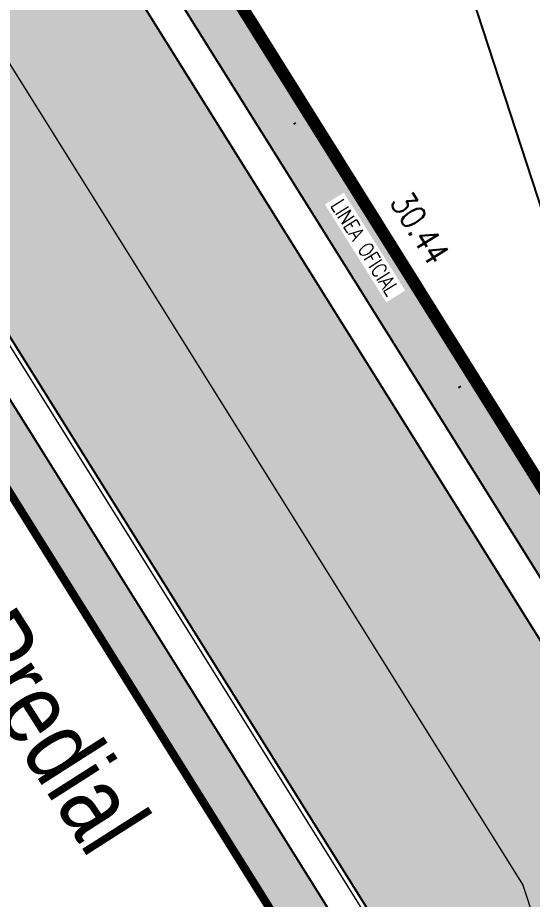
# Model space of a CAD drawing. Header units: metres. Extents: x 733085 to 734585, y 6084499 to 6087418.
# Drawn here: x 733529.88 to 733542.35, y 6086862.31 to 6086883.66 of the extents above; entities that cross this region are included whole.
import ezdxf

# ---------------------------------------------------------------- set-up
doc = ezdxf.new("R2010")
doc.units = ezdxf.units.M
doc.header["$LTSCALE"] = 5
doc.header["$MEASUREMENT"] = 0
doc.linetypes.add('PHANTOM2', pattern=[1.25, 0.625, -0.125, 0.125, -0.125, 0.125, -0.125])
doc.layers.get('0').update_dxf_attribs({"color": 30})
doc.layers.get('DEFPOINTS').update_dxf_attribs({"color": 210})
doc.layers.add('U-ANNO-DIMS', color=210, linetype='Continuous', lineweight=18, plot=False)
for name, color, linetype, lineweight in [('U-ANNO-PATT', 8, 'Continuous', 18), ('U-ANNO-SYMB', 3, 'Continuous', 18), ('U-ANNO-TEXT', 3, 'Continuous', 18)]:
    doc.layers.add(name, color=color, linetype=linetype, lineweight=lineweight)
for name, color, linetype in [('U-BLDG', 7, 'Continuous'), ('U-LIMT', 6, 'PHANTOM2'), ('U-PROP', 1, 'Continuous'), ('U-SDWK', 4, 'Continuous'), ('U-STRT', 4, 'Continuous')]:
    doc.layers.add(name, color=color, linetype=linetype)
doc.styles.add('E-ROMANS', font='romans.shx', dxfattribs={"width": 0.8})
doc.dimstyles.new('E-0200_TICK_18', dxfattribs={"dimscale": 0.001, "dimtxt": 360, "dimasz": 360, "dimexe": 180, "dimexo": 120, "dimgap": 180, "dimtad": 0, "dimzin": 0, "dimdsep": 46, "dimtxsty": 'E-ROMANS', "dimblk": 'OBLIQUE', "dimcen": 180, "dimclrd": 256, "dimclre": 256, "dimclrt": 256, "dimadec": 0, "dimazin": 0, "dimtfac": 1, "dimtmove": 1, "dimatfit": 3, "dimldrblk": 'OPEN90', "dimfxl": 1, "dimtfill": 1, "dimtolj": 1, "dimtzin": 0, "dimarcsym": 0})
doc.dimstyles.new('E-0500_TICK_12', dxfattribs={"dimscale": 0.001, "dimtxt": 600, "dimasz": 600, "dimexe": 300, "dimexo": 200, "dimgap": 300, "dimtad": 0, "dimzin": 0, "dimdsep": 46, "dimtxsty": 'E-ROMANS', "dimblk": 'OBLIQUE', "dimcen": 300, "dimclrd": 256, "dimclre": 256, "dimclrt": 256, "dimadec": 0, "dimazin": 0, "dimtfac": 1, "dimtmove": 1, "dimatfit": 3, "dimldrblk": 'OPEN90', "dimfxl": 1, "dimtfill": 1, "dimtolj": 1, "dimtzin": 0, "dimlwd": -1, "dimarcsym": 0})
doc.dimstyles.new('E-1000_TICK_24', dxfattribs={"dimscale": 0.001, "dimtxt": 2400, "dimasz": 2400, "dimexe": 1200, "dimexo": 800, "dimgap": 1200, "dimtad": 0, "dimzin": 0, "dimdsep": 46, "dimtxsty": 'E-ROMANS', "dimblk": 'OBLIQUE', "dimcen": 1200, "dimclrd": 256, "dimclre": 256, "dimclrt": 256, "dimadec": 0, "dimazin": 0, "dimtfac": 1, "dimtmove": 1, "dimatfit": 3, "dimldrblk": 'OPEN90', "dimfxl": 1, "dimtfill": 1, "dimtolj": 1, "dimtzin": 0, "dimlwd": -1, "dimarcsym": 0})

# ---------------------------------------------------------------- blocks, each defined once
blk = doc.blocks.new('_Oblique')
at = {"color": 0, "linetype": 'ByBlock', "lineweight": -2}
blk.add_line((-0.5, -0.5), (0.5, 0.5), dxfattribs=at)
blk = doc.blocks.new('*D1951')
at = {"layer": 'DEFPOINTS', "color": 0, "transparency": 16777216}
for p in [(733531.0101897805, 6086890.797253588, -7.144754505476687e-09), (733547.1523812101, 6086864.988413092, -7.144716536490663e-09), (733547.1523812073, 6086864.98841309)]:
    blk.add_point(p, dxfattribs=at)
at = {"layer": 'U-ANNO-DIMS', "lineweight": -2, "transparency": 16777216}
for p, q in [((733531.0101897777, 6086890.797253586), (733530.7558419723, 6086890.638171238)), ((733547.1523812073, 6086864.98841309), (733546.8980334019, 6086864.829330741))]:
    blk.add_line(p, q, dxfattribs=at)
at = {"layer": 'U-ANNO-DIMS', "transparency": 16777216}
blk.add_line((733531.0101897777, 6086890.797253586), (733547.1523812073, 6086864.98841309), dxfattribs=at)
at = {"layer": 'U-ANNO-DIMS', "transparency": 16777216, "xscale": 0.6, "yscale": 0.6, "zscale": 0.6}
for p, rotation in [((733531.0101897777, 6086890.797253586), 122.0240033201052), ((733547.1523812073, 6086864.98841309), 302.0240033201052)]:
    blk.add_blockref('_Oblique', p, dxfattribs=dict(at, rotation=rotation))
at = {"layer": 'U-ANNO-DIMS', "transparency": 16777216, "insert": (733539.6274755099, 6086878.564463498), "char_height": 0.6, "attachment_point": 5, "rotation": 302.0240033201052, "style": 'E-ROMANS', "bg_fill": 3, "box_fill_scale": 1.25, "bg_fill_color": 256, "bg_fill_true_color": 13158600, "bg_fill_transparency": 0}
blk.add_mtext('\\A1;30.44', dxfattribs=at)
blk = doc.blocks.new('_Open90')
at = {"color": 0, "linetype": 'ByBlock', "lineweight": -2}
for p, q in [((-0.5, 0.5), (0, 0)), ((0, 0), (-1, 0)), ((0, 0), (-0.5, -0.5))]:
    blk.add_line(p, q, dxfattribs=at)
blk = doc.blocks.new('*D2242')
at = {"layer": 'DEFPOINTS', "color": 0, "transparency": 16777216}
for p in [(733512.4616629495, 6086899.709474827, -7.144772788861627e-09), (733538.708285125, 6086861.29485721), (733537.1124415598, 6086860.296733628, -7.144714806333507e-09)]:
    blk.add_point(p, dxfattribs=at)
at = {"layer": 'U-ANNO-DIMS', "lineweight": -2, "transparency": 16777216}
for p, q in [((733513.1399237649, 6086900.133694424), (733515.0748977382, 6086901.343927805)), ((733537.7907023747, 6086860.720953224), (733539.725676348, 6086861.931186605))]:
    blk.add_line(p, q, dxfattribs=at)
at = {"layer": 'U-ANNO-DIMS', "transparency": 16777216}
for p, q in [((733514.0575065152, 6086900.70759841), (733538.708285125, 6086861.29485721)), ((733526.3828958203, 6086881.001227809), (733521.9891214222, 6086880.393249718)), ((733521.9891214222, 6086880.393249718), (733523.261780214, 6086878.358467272))]:
    blk.add_line(p, q, dxfattribs=at)
at = {"layer": 'U-ANNO-DIMS', "transparency": 16777216, "xscale": 2.4, "yscale": 2.4, "zscale": 2.4}
for p, rotation in [((733514.0575065152, 6086900.70759841), 122.0240033221153), ((733538.708285125, 6086861.29485721), 302.0240033221153)]:
    blk.add_blockref('_Oblique', p, dxfattribs=dict(at, rotation=rotation))
at = {"layer": 'U-ANNO-DIMS', "transparency": 16777216, "insert": (733523.908169674, 6086877.324991579), "char_height": 0.012, "attachment_point": 5, "rotation": 302.0240033221153, "style": 'E-ROMANS', "bg_fill": 3, "box_fill_scale": 1.25, "bg_fill_color": 256, "bg_fill_true_color": 13158600, "bg_fill_transparency": 0}
blk.add_mtext('\\A1;46.49', dxfattribs=at)
blk = doc.blocks.new('*D2494')
at = {"layer": 'DEFPOINTS', "color": 0, "transparency": 16777216}
for p in [(733536.4696442462, 6086881.012964889), (733536.4696442531, 6086881.012964893), (733540.4643179965, 6086874.638693552, -1.046748267997524e-08)]:
    blk.add_point(p, dxfattribs=at)
at = {"layer": 'U-ANNO-DIMS', "lineweight": -2, "transparency": 16777216}
for p, q in [((733536.5713268663, 6086881.076688077), (733536.6221681833, 6086881.108549676)), ((733540.5660006166, 6086874.70241674), (733540.6168419337, 6086874.734278339))]:
    blk.add_line(p, q, dxfattribs=at)
at = {"layer": 'U-ANNO-DIMS', "transparency": 16777216, "insert": (733538.299193617, 6086878.093566354), "char_height": 0.36, "attachment_point": 5, "rotation": 302.0748423352585, "style": 'E-ROMANS', "bg_fill": 3, "box_fill_scale": 1.25, "bg_fill_color": 256, "bg_fill_true_color": 13158600, "bg_fill_transparency": 0}
blk.add_mtext('\\A1;LINEA OFICIAL', dxfattribs=at)

msp = doc.modelspace()

# ---------------------------------------------------------------- hatches: boundary and pattern name
at = {"layer": 'U-ANNO-PATT'}
h = msp.add_hatch(dxfattribs=at)
h.set_pattern_fill('BRASS', color=256, scale=0.2, angle=44.9999999750137, style=0)
h.set_pattern_definition([(333.0695121517382, (733950.8294092371, 6085530.019746726), (0.5751946618942712, 1.132276954162865), []), (333.0695121517382, (733951.1170065681, 6085530.585885203), (0.5751946618942712, 1.132276954162865), [0.635, -0.3175])])
h.paths.add_polyline_path([(733684.641872968, 6086832.397847368), (733683.3236479032, 6086836.438241247), (733702.025036724, 6086842.539784926), (733705.59126338, 6086840.728147932), (733715.5301051162, 6086810.265341362), (733713.7184684363, 6086806.699114506), (733695.0170796482, 6086800.597570872), (733693.6988545834, 6086804.637964749), (733682.290683641, 6086800.915917496), (733686.012730882, 6086789.507746551), (733697.4209018248, 6086793.229793804), (733696.1026767612, 6086797.270187677), (733714.8040655531, 6086803.371731311), (733718.3838049208, 6086801.518677758), (733730.3603449707, 6086764.81027323), (733727.3029718301, 6086758.79180005), (733675.2094680322, 6086723.501525344), (733602.169224702, 6086699.671304177), (733598.3526834495, 6086701.610100559), (733586.816006637, 6086736.970312941), (733588.6276432266, 6086740.536539809), (733609.7057343363, 6086747.413509957), (733611.0239594014, 6086743.373116078), (733622.4321303437, 6086747.095163332), (733618.710083103, 6086758.503334274), (733607.3019121604, 6086754.781287025), (733608.620137224, 6086750.740893152), (733587.5420461153, 6086743.863922996), (733583.9758194456, 6086745.675560036), (733574.036977753, 6086776.13836651), (733575.8486143401, 6086779.704593372), (733596.9267054759, 6086786.581563532), (733598.2449305407, 6086782.541169656), (733609.6531014831, 6086786.263216908), (733605.9310542422, 6086797.671387853), (733594.5228832995, 6086793.9493406), (733595.8411083636, 6086789.908946726), (733574.7630172258, 6086783.031976561), (733571.196790579, 6086784.843613553), (733561.2579488759, 6086815.306420065), (733563.0695854723, 6086818.872646946), (733584.1476766156, 6086825.749617107), (733585.4659016795, 6086821.709223233), (733596.8740726237, 6086825.431270483), (733593.1520253819, 6086836.839441429), (733581.7438544385, 6086833.117394178), (733583.0620795022, 6086829.077000305), (733561.9839883577, 6086822.200030136), (733558.417761692, 6086824.011667137), (733548.4789199873, 6086854.474473644), (733550.2905565789, 6086858.04070051), (733571.3686477533, 6086864.917670691), (733572.6868728178, 6086860.877276814), (733584.0950437608, 6086864.599324064), (733580.3729965206, 6086876.007495009), (733568.9648255763, 6086872.285447758), (733570.283050641, 6086868.245053884), (733549.2049594603, 6086861.368083702), (733545.6387328106, 6086863.179720695), (733545.3269378085, 6086864.135380427), (733528.3680077845, 6086891.250058216), (733530.1796443753, 6086894.816285082), (733558.5897243285, 6086904.085401106), (733559.9079493935, 6086900.045007228), (733571.316120335, 6086903.767054481), (733567.5940730944, 6086915.175225425), (733556.185902152, 6086911.453178175), (733557.5041272157, 6086907.4127843), (733526.9309281661, 6086897.437925739), (733523.3647015166, 6086899.249562733), (733519.2488576907, 6086905.830153549), (733513.9699286307, 6086901.069625544), (733538.9378853324, 6086861.149766211), (733591.6979170913, 6086699.43890625), (733589.7591211973, 6086695.622364882), (733554.0866599595, 6086683.983813283), (733551.5153527403, 6086677.885506426), (733677.4303064193, 6086718.966711232), (733739.0591019811, 6086760.716583419), (733738.9614694231, 6086761.015829731), (733668.1206928028, 6086978.144639393), (733659.6565271496, 6087025.511556481), (733653.5611160434, 6087019.828809367), (733661.315281092, 6086976.43517697), (733663.9797506613, 6086968.268508941), (733662.1681140502, 6086964.702282035), (733643.4667253688, 6086958.600738433), (733642.1485003034, 6086962.641132311), (733630.7403293608, 6086958.919085061), (733634.4623766018, 6086947.510914115), (733645.8705475442, 6086951.232961365), (733644.5523224811, 6086955.273355241), (733663.2537111663, 6086961.374898843), (733666.819937864, 6086959.563261823), (733677.1930184003, 6086927.769502115), (733675.3813817835, 6086924.203275196), (733656.6799930718, 6086918.101731586), (733655.3617680073, 6086922.142125464), (733643.9535970644, 6086918.420078211), (733647.6756443053, 6086907.011907266), (733659.0838152482, 6086910.733954519), (733657.7655901838, 6086914.774348395), (733676.4669789004, 6086920.875892004), (733680.0332056085, 6086919.064254982), (733689.9720472959, 6086888.601448561), (733688.1604106695, 6086885.035221623), (733668.4132730553, 6086878.592490384), (733667.0950479906, 6086882.632884261), (733655.6868770482, 6086878.910837011), (733659.4089242887, 6086867.502666066), (733670.8170952318, 6086871.224713318), (733669.4988701679, 6086875.265107191), (733689.2460077846, 6086881.707838434), (733692.8122344969, 6086879.896201449), (733702.7510761839, 6086849.43339503), (733700.9394395563, 6086845.867168142), (733682.2380507904, 6086839.765624441), (733680.9198257262, 6086843.806018316), (733669.5116547835, 6086840.083971065), (733673.2337020247, 6086828.675800119)])

# ---------------------------------------------------------------- linework, layer by layer
at = {"layer": 'U-ANNO-SYMB', "ltscale": 0.2}
for p, q in [((733516.6093931602, 6086903.449889543), (733542.1324117319, 6086862.642573059)), ((733597.5150260604, 6086692.89342999), (733542.132411719, 6086862.642573079))]:
    msp.add_line(p, q, dxfattribs=at)
at = {"layer": 'U-PROP', "ltscale": 0.3}
msp.add_line((733531.0101899388, 6086890.797253531), (733547.1523813833, 6086864.988413044), dxfattribs=at)
at = {"layer": 'U-SDWK', "ltscale": 0.3}
msp.add_line((733528.7909128993, 6086892.082551656), (733546.0571152559, 6086864.476593445), dxfattribs=at)
at = {"layer": 'U-STRT'}
for p, q in [((733513.9699286307, 6086901.069625542), (733538.9378853338, 6086861.149766208)), ((733528.3680077848, 6086891.250058214), (733545.32693781, 6086864.135380424))]:
    msp.add_line(p, q, dxfattribs=at)

# ---------------------------------------------------------------- texts
at = {"layer": 'U-ANNO-TEXT', "ltscale": 0.3, "insert": (733526.5250338445, 6086874.607163102), "char_height": 1.8, "width": 15.34600156148423, "attachment_point": 1, "rotation": 302.52177204820634, "style": 'E-ROMANS'}
msp.add_mtext('{\\fArial|b0|i0|c0|p34;Límite Predial}', dxfattribs=at)

# ---------------------------------------------------------------- next in the draw order: dimensions: what is measured, and where the dimension line sits
at = {"layer": 'U-ANNO-DIMS'}
dim = msp.add_linear_dim(base=(733547.1523812073, 6086864.98841309, 1.428981213227434e-08), p1=(733531.0101897805, 6086890.797253587, 7.145057626797656e-09), p2=(733547.1523812102, 6086864.988413091, 7.14509559578368e-09), angle=302.0240033201052, dimstyle='E-0500_TICK_12', override={"dimfxl": 0.1, "dimfxlon": 1}, dxfattribs=at)
dim.commit()
dim.dimension.update_dxf_attribs({"geometry": '*D1951', "text_midpoint": (733539.6274755099, 6086878.564463498, 1.428981213227434e-08), "dimtype": 161})

# ---------------------------------------------------------------- next in the draw order: linework, layer by layer
at = {"layer": 'U-BLDG'}
msp.add_line((733546.478823279, 6086867.052885671), (733538.6625240736, 6086891.010044652), dxfattribs=at)

# ---------------------------------------------------------------- next in the draw order: dimensions: what is measured, and where the dimension line sits
at = {"layer": 'U-ANNO-DIMS'}
dim = msp.add_linear_dim(base=(733538.708285125, 6086861.29485721, 1.428981213227434e-08), p1=(733512.46166295, 6086899.709474826, 7.145039343412716e-09), p2=(733537.1124415599, 6086860.296733627, 7.145097325940836e-09), angle=302.0240033221153, dimstyle='E-1000_TICK_24', override={"dimtxt": 12}, dxfattribs=at)
dim.commit()
dim.dimension.update_dxf_attribs({"geometry": '*D2242', "text_midpoint": (733523.8981096093, 6086877.34107605, 1.428981213227434e-08), "dimtype": 161})

# ---------------------------------------------------------------- next in the draw order: hatches: boundary and pattern name
at = {"layer": 'U-ANNO-PATT'}
h = msp.add_hatch(dxfattribs=at)
h.set_pattern_fill('DOTS', color=256, scale=0.09999999999999999, angle=16.04581036123384, style=0)
h.set_pattern_definition([(320.1611329241785, (732829.9147037377, 6086145.099157768), (0.162648151541222, 0.07104598458198513), [0, -0.15875])])
h.paths.add_polyline_path([(733671.0550000832, 6086975.598977002), (733667.5536883881, 6086994.180349422), (733661.6786807802, 6087027.396808765), (733660.6325571652, 6087026.421508518), (733666.3731981703, 6086993.964738881), (733668.1250970076, 6086984.667456154), (733669.8901190693, 6086975.300528813), (733702.9708142815, 6086873.907343223), (733736.0799231722, 6086772.427068973), (733742.2856529154, 6086763.268173862), (733743.2783339274, 6086763.940777927), (733737.1682626712, 6086772.960118887)])
h.paths.add_polyline_path([(733707.0700634035, 6086763.87492471), (733722.3772636353, 6086765.359377164), (733724.4542751563, 6086766.766429903), (733706.8231051327, 6086765.056604904), (733668.1779258533, 6086752.448169795), (733674.5388761904, 6086732.951692686), (733675.5726431609, 6086733.652008804), (733669.6909476721, 6086751.679557424)], flags=17)
h.paths.add_polyline_path([(733598.3451265318, 6086708.081326997), (733598.4877286644, 6086708.127852586), (733601.2381133763, 6086706.73066189), (733672.1002942845, 6086729.850265097), (733727.4329168805, 6086767.334851643), (733729.0793244307, 6086762.288569988), (733729.8479367567, 6086763.801591936), (733717.3713017392, 6086802.042800445), (733715.8525469459, 6086802.828984487), (733727.0456237034, 6086768.521915623), (733724.4542751614, 6086766.766429904), (733671.5672930831, 6086730.938620489), (733601.3384505992, 6086708.025651243), (733597.7722239323, 6086709.837288248), (733589.1050817601, 6086736.402303021), (733588.0970272096, 6086739.492016251), (733587.3284148836, 6086737.9789943), (733599.3613647622, 6086701.097692189), (733600.8743865335, 6086700.329079736)])
h.paths.add_polyline_path([(733663.467342452, 6086967.259827657), (733661.5308615358, 6086973.19519169), (733653.1572685564, 6087019.453637822), (733652.1122712592, 6087018.489617446), (733660.3646405074, 6086972.900850559), (733662.6987301008, 6086965.746805658)])
h.paths.add_polyline_path([(733665.8112566308, 6086960.075670151), (733664.2982347215, 6086960.844282675), (733665.3062892529, 6086957.754569496), (733674.9039432913, 6086928.337511993), (733675.9119978282, 6086925.247798808), (733676.6806101523, 6086926.760820755)], flags=17)
h.paths.add_polyline_path([(733679.0245243096, 6086919.576663342), (733677.5115024508, 6086920.34527584), (733678.5195569864, 6086917.255562659), (733687.6829722143, 6086889.16945849), (733688.6910267152, 6086886.079745236), (733689.4596390784, 6086887.59276726)], flags=17)
h.paths.add_polyline_path([(733691.8035531886, 6086880.408609805), (733690.2905313327, 6086881.177222283), (733691.298585873, 6086878.087509085), (733700.462001062, 6086850.00140488), (733701.4700556041, 6086846.911691745), (733702.2386679209, 6086848.424713654)], flags=17)
h.paths.add_polyline_path([(733704.5825820804, 6086841.240556293), (733703.0695602221, 6086842.009168789), (733704.0776147698, 6086838.919455571), (733713.2410299953, 6086810.833351404), (733714.2490845249, 6086807.74363815), (733715.0176968867, 6086809.256660091)], flags=17)
h.paths.add_polyline_path([(733634.4623766015, 6086947.510914115), (733634.0901718774, 6086948.65173121), (733603.1455082444, 6086938.555678067), (733603.5177129693, 6086937.414860972)])
h.paths.add_polyline_path([(733617.3982033421, 6086966.804455393), (733616.592542105, 6086967.693786587), (733598.875441176, 6086951.643543911), (733599.2832017303, 6086950.393747281)])
h.paths.add_polyline_path([(733644.3258017882, 6086917.279261115), (733643.9535970641, 6086918.42007821), (733616.9066113695, 6086909.595687432), (733620.6286586102, 6086898.187516487), (733647.6756443048, 6086907.011907266), (733647.303439581, 6086908.15272436), (733621.3972709805, 6086899.700538306), (733618.4196331883, 6086908.827075061)])
h.paths.add_polyline_path([(733631.1986621148, 6086869.659021507), (733656.059081772, 6086877.770019915), (733655.6868770476, 6086878.91083701), (733629.6856402965, 6086870.427633877), (733633.4076875381, 6086859.019462932), (733659.4089242883, 6086867.502666065), (733659.0367195642, 6086868.64348316), (733634.1762999084, 6086860.53248475)])
h.paths.add_polyline_path([(733669.8838595067, 6086838.94315397), (733669.5116547827, 6086840.083971064), (733642.4646691672, 6086831.25958031), (733646.1867164203, 6086819.851409368), (733673.2337020248, 6086828.675800118), (733672.8614973007, 6086829.816617212), (733646.9553287906, 6086821.364431187), (733643.9776909875, 6086830.49096794)])
h.paths.add_polyline_path([(733682.662888365, 6086799.775100401), (733682.2906836409, 6086800.915917496), (733655.2438116869, 6086792.091563825), (733658.9658589395, 6086780.683392886), (733686.0127308816, 6086789.50774655), (733685.6405261573, 6086790.648563646), (733659.7344713084, 6086782.196414704), (733656.7568335072, 6086791.322951456)], flags=17)
h.paths.add_polyline_path([(733587.5105685982, 6086939.728705668), (733587.1028080442, 6086940.978502297), (733564.8206883261, 6086920.792726406), (733564.8229225035, 6086920.790260204), (733555.8038592979, 6086912.62414939), (733555.9996943412, 6086912.023909924), (733557.4513746568, 6086912.497537358)])
h.paths.add_polyline_path([(733591.495630318, 6086921.711130736), (733594.4732681095, 6086912.584593982), (733575.6973201721, 6086906.458724591), (733576.0695248962, 6086905.317907496), (733595.9862899288, 6086911.815981611), (733592.2642426871, 6086923.224152557), (733572.3474776559, 6086916.72607844), (733572.7196823801, 6086915.585261345)])
h.paths.add_polyline_path([(733572.7196823801, 6086915.585261345), (733572.3474776559, 6086916.72607844), (733567.5940730944, 6086915.175225422), (733567.9662778185, 6086914.034408327)], flags=17)
h.paths.add_polyline_path([(733576.0695248962, 6086905.317907496), (733575.6973201721, 6086906.458724591), (733570.9439156104, 6086904.907871574), (733571.3161203346, 6086903.76705448)])
h.paths.add_polyline_path([(733526.8222323081, 6086897.493143046), (733524.640883446, 6086900.98077885), (733520.9372661272, 6086906.902283926), (733519.9039453765, 6086906.291423353), (733524.7477138329, 6086898.546994857)])
h.paths.add_polyline_path([(733531.0101899382, 6086890.797253533), (733529.4252705697, 6086893.33129182), (733528.7909128981, 6086892.082551657), (733546.057115255, 6086864.476593447), (733546.6474140604, 6086862.667312358), (733548.1604359206, 6086861.898699859), (733547.1523813918, 6086864.988413031)], flags=17)
h.paths.add_polyline_path([(733604.2744402332, 6086882.543363289), (733607.2520780324, 6086873.416826535), (733583.7228390363, 6086865.740141159), (733584.0950437604, 6086864.599324064), (733608.7650998507, 6086872.648214167), (733605.043052603, 6086884.056385108), (733580.37299652, 6086876.007495009), (733580.7452012443, 6086874.866677915)])
h.paths.add_polyline_path([(733550.7679950683, 6086853.906463715), (733549.7599405342, 6086856.9961769), (733548.9913282072, 6086855.483154949), (733559.4264429323, 6086823.499258804), (733560.9394648048, 6086822.7306463), (733559.9314102688, 6086825.820359481)], flags=17)
h.paths.add_polyline_path([(733617.0534691291, 6086843.375309721), (733620.0311069282, 6086834.248772967), (733596.5018678983, 6086826.572087579), (733596.8740726225, 6086825.431270485), (733621.5441287467, 6086833.480160599), (733617.8220814981, 6086844.888331541), (733593.1520253815, 6086836.83944143), (733593.5242301057, 6086835.698624334)])
h.paths.add_polyline_path([(733629.8324979546, 6086804.207256133), (733632.8101357532, 6086795.08071938), (733609.2808967588, 6086787.404034002), (733609.6531014828, 6086786.263216908), (733634.3231575723, 6086794.31210701), (733630.6011103236, 6086805.720277952), (733605.9310542416, 6086797.671387853), (733606.3032589657, 6086796.530570758)])
h.paths.add_polyline_path([(733563.547023955, 6086814.738410128), (733562.5389694272, 6086817.828123333), (733561.7703570926, 6086816.315101366), (733572.2054718174, 6086784.331205221), (733573.7184937055, 6086783.562592709), (733572.710439158, 6086786.652305928)], flags=17)
h.paths.add_polyline_path([(733576.3260528352, 6086775.570356562), (733575.3179983107, 6086778.66006979), (733574.5493859675, 6086777.147047806), (733584.9845007486, 6086745.163151661), (733586.4975226129, 6086744.394539145), (733585.4894680679, 6086747.484252357)], flags=17)
h.paths.add_polyline_path([(733538.207707855, 6086860.808552984), (733513.3666223348, 6086900.525565095), (733512.4616630676, 6086899.70947458), (733537.1124417164, 6086860.296733405), (733577.8340412867, 6086735.483979183), (733587.314733906, 6086706.425411599), (733585.5030970545, 6086702.859184753), (733558.3036037887, 6086693.985036504), (733557.6864900573, 6086692.521442861), (733586.3478440001, 6086701.872539883), (733587.7450343675, 6086704.62292476), (733587.8876364997, 6086704.669450349), (733590.41689654, 6086696.91720299), (733591.1855087428, 6086698.430224693)])
h.paths.add_polyline_path([(733647.1021864337, 6086755.144053429), (733643.3801391855, 6086766.552224372), (733618.7100831028, 6086758.503334271), (733619.0822878272, 6086757.362517176), (733642.6115268163, 6086765.039202551), (733645.5891646148, 6086755.912665797), (733622.0599256202, 6086748.235980421), (733622.4321303442, 6086747.095163328)], flags=17)

# ---------------------------------------------------------------- next in the draw order: linework, layer by layer
at = {"layer": 'U-BLDG', "ltscale": 0.3, "const_width": 0.3}
msp.add_lwpolyline([(733596.7426953888, 6086911.431998633), (733576.2555218154, 6086904.747822136), (733560.0939463177, 6086899.47492185), (733558.9774375781, 6086902.897049979), (733532.8218265296, 6086894.363480399), (733531.0101899388, 6086890.797253531), (733547.152381383, 6086864.988413045), (733550.7186080337, 6086863.176776047), (733569.8953373859, 6086869.433405023), (733568.7787232025, 6086872.855856342), (733584.9402987103, 6086878.128756601)], dxfattribs=at)
at = {"layer": 'U-LIMT', "ltscale": 0.25, "const_width": 0.2, "elevation": 1.428981213227435e-08}
msp.add_lwpolyline([(733653.2936576933, 6087019.579458673), (733607.0670994029, 6086976.934999969), (733606.4070994027, 6086976.874999968), (733587.7470994026, 6086960.034999969), (733571.817099402, 6086945.46499997), (733562.7970994019, 6086937.30499997), (733542.7970994015, 6086919.82499997), (733519.487099401, 6086906.044999971), (733512.4616626038, 6086899.709474671), (733537.1124412522, 6086860.296733496), (733577.8340408227, 6086735.483979275), (733575.4770993979, 6086734.71499997), (733551.5153521916, 6086677.885506317), (733551.5153521935, 6086677.885506315), (733551.5160104216, 6086677.88572107)], dxfattribs=at)
at = {"layer": 'U-PROP', "ltscale": 0.3}
msp.add_lwpolyline([(733737.1682626713, 6086772.960118887), (733671.055000084, 6086975.598977001), (733667.5536883888, 6086994.180349421), (733661.6786807808, 6087027.396808764), (733653.2936581583, 6087019.579458581), (733607.0670998679, 6086976.934999877), (733606.4070998677, 6086976.874999876), (733587.7470998676, 6086960.034999877), (733571.8170998669, 6086945.464999878), (733562.7970998669, 6086937.304999878), (733542.7970998664, 6086919.824999878), (733519.4870998659, 6086906.044999879), (733512.4616630687, 6086899.709474578), (733537.1124417172, 6086860.296733404), (733577.8340412877, 6086735.483979182), (733575.4770998629, 6086734.714999878), (733551.5153526566, 6086677.885506225), (733551.5153526585, 6086677.885506223), (733551.5160108865, 6086677.885720978)], dxfattribs=at)
at = {"layer": 'U-SDWK'}
msp.add_lwpolyline([(733513.3666223359, 6086900.525565093), (733538.2077078562, 6086860.808552983), (733591.1759087385, 6086698.459648956)], dxfattribs=at)

# ---------------------------------------------------------------- next in the draw order: dimensions: what is measured, and where the dimension line sits
at = {"layer": 'U-ANNO-DIMS'}
dim = msp.add_linear_dim(base=(733536.4696442531, 6086881.012964893, -1.046747274456312e-08), p1=(733540.4643179966, 6086874.638693551, -2.093495542453837e-08), p2=(733536.4696442463, 6086881.012964888, -1.046747274318817e-08), angle=122.07484233902532, text='LINEA OFICIAL', dimstyle='E-0200_TICK_18', override={"dimsd1": 1, "dimsd2": 1}, dxfattribs=at)
dim.commit()
dim.dimension.update_dxf_attribs({"geometry": '*D2494', "text_midpoint": (733538.299193617, 6086878.093566354, -1.046747274456312e-08), "dimtype": 161})

doc.saveas('drawing.dxf')
